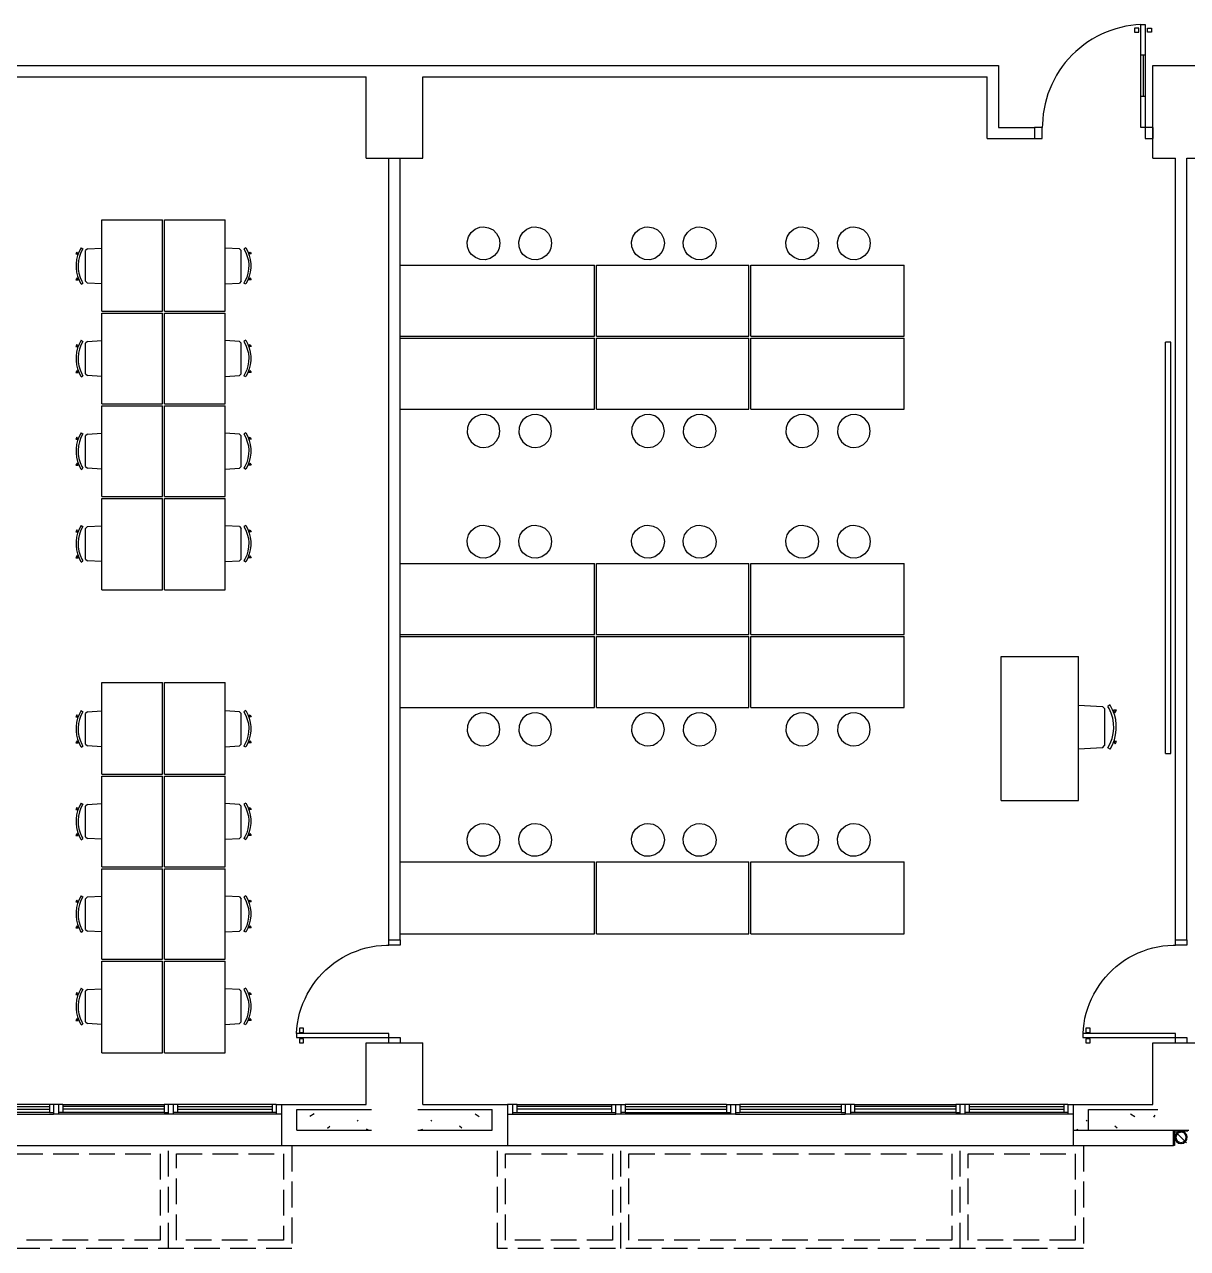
# Model space of a CAD drawing. Extents: x 7 to 80.8, y 22 to 73.9.
# Drawn here: x 36.26 to 47.57, y 33.13 to 45.03 of the extents above; entities that cross this region are included whole.
import ezdxf

# ---------------------------------------------------------------- set-up
doc = ezdxf.new("R2010")
doc.units = 0
doc.header["$MEASUREMENT"] = 0
doc.linetypes.add('DOT', pattern=[0.25, 0.25, 0])
for name, color, linetype in [('Doors', 7, 'CONTINUOUS'), ('Furniture', 7, 'CONTINUOUS'), ('Walls', 7, 'CONTINUOUS')]:
    doc.layers.add(name, color=color, linetype=linetype)

msp = doc.modelspace()

# ---------------------------------------------------------------- linework, layer by layer
at = {"layer": 'Doors', "color": 4}
for p, q in [((47.159, 44.732), (47.119, 44.732)), ((47.14, 44.733), (47.14, 44.332)), ((47.159, 44.332), (47.117, 44.332)), ((39.804, 35.182), (39.804, 35.223)), ((39.914, 35.182), (39.914, 35.132)), ((47.454, 35.182), (47.454, 35.223)), ((47.564, 35.182), (47.564, 35.132))]:
    msp.add_line(p, q, dxfattribs=at)
at = {"layer": 'Doors', "color": 2}
for p, q in [((45.734, 44.032), (46.084, 44.032)), ((46.084, 44.032), (46.084, 43.922)), ((47.234, 44.032), (47.234, 43.922)), ((45.624, 43.922), (46.084, 43.922)), ((39.804, 36.132), (39.914, 36.132)), ((47.454, 36.132), (47.564, 36.132)), ((39.584, 35.132), (39.914, 35.132)), ((39.914, 35.132), (40.134, 35.132)), ((47.234, 35.132), (47.454, 35.132)), ((47.454, 35.132), (47.564, 35.132)), ((47.564, 35.132), (47.784, 35.132))]:
    msp.add_line(p, q, dxfattribs=at)
at = {"layer": 'Doors', "color": 1}
msp.add_line((47.159, 43.922), (47.234, 43.922), dxfattribs=at)
at = {"layer": 'Doors', "color": 4}
for points in [[(47.119, 45.031), (47.07, 45.028), (47.02, 45.022), (46.971, 45.014), (46.922, 45.003), (46.874, 44.99), (46.826, 44.975), (46.779, 44.957), (46.734, 44.937), (46.689, 44.914), (46.645, 44.89), (46.603, 44.863), (46.562, 44.834), (46.523, 44.803), (46.485, 44.77), (46.449, 44.736), (46.415, 44.699), (46.382, 44.661), (46.352, 44.622), (46.323, 44.581), (46.297, 44.538), (46.273, 44.494), (46.251, 44.45), (46.231, 44.404), (46.214, 44.357), (46.199, 44.309), (46.186, 44.261), (46.176, 44.212), (46.168, 44.162), (46.163, 44.113), (46.16, 44.063), (46.159, 44.032)], [(38.905, 35.222), (38.909, 35.272), (38.915, 35.321), (38.924, 35.37), (38.936, 35.419), (38.951, 35.467), (38.968, 35.514), (38.988, 35.56), (39.01, 35.605), (39.035, 35.648), (39.062, 35.69), (39.091, 35.731), (39.123, 35.769), (39.156, 35.806), (39.192, 35.841), (39.229, 35.874), (39.269, 35.905), (39.31, 35.934), (39.352, 35.96), (39.396, 35.984), (39.441, 36.005), (39.488, 36.024), (39.535, 36.041), (39.583, 36.054), (39.632, 36.065), (39.681, 36.073), (39.731, 36.079), (39.781, 36.082), (39.804, 36.082)], [(39.914, 36.132), (39.914, 36.082), (39.804, 36.082), (39.804, 36.132)], [(46.555, 35.222), (46.559, 35.272), (46.565, 35.321), (46.574, 35.37), (46.586, 35.419), (46.601, 35.467), (46.618, 35.514), (46.638, 35.56), (46.66, 35.605), (46.685, 35.648), (46.712, 35.69), (46.741, 35.731), (46.773, 35.769), (46.806, 35.806), (46.842, 35.841), (46.879, 35.874), (46.919, 35.905), (46.96, 35.934), (47.002, 35.96), (47.046, 35.984), (47.091, 36.005), (47.138, 36.024), (47.185, 36.041), (47.233, 36.054), (47.282, 36.065), (47.331, 36.073), (47.381, 36.079), (47.431, 36.082), (47.454, 36.082)], [(47.564, 36.132), (47.564, 36.082), (47.454, 36.082), (47.454, 36.132)], [(39.804, 35.222), (38.904, 35.222), (38.904, 35.182), (39.804, 35.182)], [(39.804, 35.132), (39.804, 35.182), (39.914, 35.182)], [(47.454, 35.222), (46.554, 35.222), (46.554, 35.182), (47.454, 35.182)], [(47.454, 35.132), (47.454, 35.182), (47.564, 35.182)]]:
    msp.add_lwpolyline(points, dxfattribs=at)
for points in [[(47.097, 44.996), (47.057, 44.997), (47.057, 44.957), (47.097, 44.956), (47.097, 44.996)], [(47.159, 44.032), (47.119, 44.032), (47.119, 45.032), (47.159, 45.032), (47.159, 44.032)], [(47.182, 44.996), (47.222, 44.996), (47.222, 44.956), (47.182, 44.956), (47.182, 44.996)], [(38.974, 35.233), (38.974, 35.273), (38.934, 35.273), (38.934, 35.233), (38.974, 35.233)], [(46.624, 35.233), (46.624, 35.273), (46.584, 35.273), (46.584, 35.233), (46.624, 35.233)], [(38.974, 35.132), (38.974, 35.172), (38.934, 35.172), (38.934, 35.132), (38.974, 35.132)], [(46.624, 35.132), (46.624, 35.172), (46.584, 35.172), (46.584, 35.132), (46.624, 35.132)]]:
    msp.add_lwpolyline(points, close=True, dxfattribs=at)
at = {"layer": 'Doors', "color": 1}
for points in [[(46.084, 43.922), (46.159, 43.922), (46.159, 44.032), (46.084, 44.032)], [(47.234, 44.032), (47.159, 44.032), (47.159, 43.922)]]:
    msp.add_lwpolyline(points, dxfattribs=at)
at = {"layer": 'Furniture', "color": 4}
for p, q in [((37.011, 43.134), (37.601, 43.134)), ((37.011, 42.244), (37.011, 43.134)), ((37.601, 42.244), (37.601, 43.134)), ((37.621, 43.134), (38.211, 43.134)), ((37.621, 42.244), (37.621, 43.134)), ((38.211, 42.244), (38.211, 43.134)), ((36.811, 42.862), (36.828, 42.851)), ((36.871, 42.85), (36.854, 42.833)), ((36.871, 42.85), (37.011, 42.858)), ((38.351, 42.85), (38.211, 42.858)), ((38.351, 42.85), (38.367, 42.833)), ((38.411, 42.862), (38.393, 42.851)), ((36.854, 42.535), (36.854, 42.833)), ((38.367, 42.535), (38.367, 42.833)), ((39.914, 42.692), (41.804, 42.692)), ((41.804, 42.002), (41.804, 42.692)), ((41.824, 42.692), (43.304, 42.692)), ((41.824, 42.002), (41.824, 42.692)), ((43.304, 42.002), (43.304, 42.692)), ((43.324, 42.692), (44.814, 42.692)), ((43.324, 42.002), (43.324, 42.692)), ((44.814, 42.002), (44.814, 42.692)), ((36.811, 42.506), (36.828, 42.517)), ((36.854, 42.535), (36.871, 42.518)), ((37.011, 42.51), (36.871, 42.518)), ((38.211, 42.51), (38.351, 42.518)), ((38.367, 42.535), (38.351, 42.518)), ((38.411, 42.506), (38.393, 42.517)), ((37.011, 42.244), (37.601, 42.244)), ((37.011, 42.224), (37.601, 42.224)), ((37.011, 41.344), (37.011, 42.224)), ((37.601, 41.344), (37.601, 42.224)), ((37.621, 42.244), (38.211, 42.244)), ((37.621, 42.224), (38.211, 42.224)), ((37.621, 41.344), (37.621, 42.224)), ((38.211, 41.344), (38.211, 42.224)), ((36.811, 41.962), (36.828, 41.951)), ((36.871, 41.95), (36.854, 41.933)), ((36.854, 41.635), (36.854, 41.933)), ((36.871, 41.95), (37.011, 41.958)), ((38.351, 41.95), (38.211, 41.958)), ((38.351, 41.95), (38.367, 41.933)), ((38.367, 41.635), (38.367, 41.933)), ((38.411, 41.962), (38.393, 41.951)), ((39.914, 42.002), (41.804, 42.002)), ((39.914, 41.982), (41.804, 41.982)), ((41.804, 41.292), (41.804, 41.982)), ((41.824, 42.002), (43.304, 42.002)), ((41.824, 41.982), (43.304, 41.982)), ((41.824, 41.292), (41.824, 41.982)), ((43.304, 41.292), (43.304, 41.982)), ((43.324, 42.002), (44.814, 42.002)), ((43.324, 41.982), (44.814, 41.982)), ((43.324, 41.292), (43.324, 41.982)), ((44.814, 41.292), (44.814, 41.982)), ((47.358, 37.943), (47.358, 41.943)), ((36.811, 41.606), (36.828, 41.617)), ((36.854, 41.635), (36.871, 41.618)), ((37.011, 41.61), (36.871, 41.618)), ((38.211, 41.61), (38.351, 41.618)), ((38.367, 41.635), (38.351, 41.618)), ((38.411, 41.606), (38.393, 41.617)), ((37.011, 41.344), (37.601, 41.344)), ((37.011, 41.324), (37.601, 41.324)), ((37.011, 40.444), (37.011, 41.324)), ((37.601, 40.444), (37.601, 41.324)), ((37.621, 41.344), (38.211, 41.344)), ((37.621, 41.324), (38.211, 41.324)), ((37.621, 40.444), (37.621, 41.324)), ((38.211, 40.444), (38.211, 41.324)), ((39.914, 41.292), (41.804, 41.292)), ((41.824, 41.292), (43.304, 41.292)), ((43.324, 41.292), (44.814, 41.292)), ((36.811, 41.062), (36.828, 41.051)), ((36.871, 41.05), (37.011, 41.058)), ((38.351, 41.05), (38.211, 41.058)), ((38.411, 41.062), (38.393, 41.051)), ((36.871, 41.05), (36.854, 41.033)), ((36.854, 40.735), (36.854, 41.033)), ((38.351, 41.05), (38.367, 41.033)), ((38.367, 40.735), (38.367, 41.033)), ((36.811, 40.706), (36.828, 40.717)), ((36.854, 40.735), (36.871, 40.718)), ((37.011, 40.71), (36.871, 40.718)), ((38.211, 40.71), (38.351, 40.718)), ((38.367, 40.735), (38.351, 40.718)), ((38.411, 40.706), (38.393, 40.717)), ((37.011, 40.444), (37.601, 40.444)), ((37.011, 40.424), (37.601, 40.424)), ((37.011, 39.534), (37.011, 40.424)), ((37.601, 39.534), (37.601, 40.424)), ((37.621, 40.444), (38.211, 40.444)), ((37.621, 40.424), (38.211, 40.424)), ((37.621, 39.534), (37.621, 40.424)), ((38.211, 39.534), (38.211, 40.424)), ((36.811, 40.162), (36.828, 40.151)), ((36.871, 40.15), (36.854, 40.133)), ((36.854, 39.835), (36.854, 40.133)), ((36.871, 40.15), (37.011, 40.158)), ((38.351, 40.15), (38.211, 40.158)), ((38.351, 40.15), (38.367, 40.133)), ((38.367, 39.835), (38.367, 40.133)), ((38.411, 40.162), (38.393, 40.151)), ((36.811, 39.806), (36.828, 39.817)), ((36.854, 39.835), (36.871, 39.818)), ((37.011, 39.81), (36.871, 39.818)), ((38.211, 39.81), (38.351, 39.818)), ((38.367, 39.835), (38.351, 39.818)), ((38.411, 39.806), (38.393, 39.817)), ((39.914, 39.792), (41.804, 39.792)), ((41.804, 39.102), (41.804, 39.792)), ((41.824, 39.792), (43.304, 39.792)), ((41.824, 39.102), (41.824, 39.792)), ((43.304, 39.102), (43.304, 39.792)), ((43.324, 39.792), (44.814, 39.792)), ((43.324, 39.102), (43.324, 39.792)), ((44.814, 39.102), (44.814, 39.792)), ((37.011, 39.534), (37.601, 39.534)), ((37.621, 39.534), (38.211, 39.534)), ((39.914, 39.102), (41.804, 39.102)), ((39.914, 39.082), (41.804, 39.082)), ((41.804, 38.392), (41.804, 39.082)), ((41.824, 39.102), (43.304, 39.102)), ((41.824, 39.082), (43.304, 39.082)), ((41.824, 38.392), (41.824, 39.082)), ((43.304, 38.392), (43.304, 39.082)), ((43.324, 39.102), (44.814, 39.102)), ((43.324, 39.082), (44.814, 39.082)), ((43.324, 38.392), (43.324, 39.082)), ((44.814, 38.392), (44.814, 39.082)), ((45.76, 38.886), (46.51, 38.886)), ((45.76, 37.486), (45.76, 38.886)), ((46.51, 37.486), (46.51, 38.886)), ((37.011, 38.634), (37.601, 38.634)), ((37.011, 37.744), (37.011, 38.634)), ((37.601, 37.744), (37.601, 38.634)), ((37.621, 38.634), (38.211, 38.634)), ((37.621, 37.744), (37.621, 38.634)), ((38.211, 37.744), (38.211, 38.634)), ((36.811, 38.362), (36.828, 38.351)), ((36.871, 38.35), (36.854, 38.333)), ((36.854, 38.035), (36.854, 38.333)), ((36.871, 38.35), (37.011, 38.358)), ((38.351, 38.35), (38.211, 38.358)), ((38.351, 38.35), (38.367, 38.333)), ((38.367, 38.035), (38.367, 38.333)), ((38.411, 38.362), (38.393, 38.351)), ((39.914, 38.392), (41.804, 38.392)), ((41.824, 38.392), (43.304, 38.392)), ((43.324, 38.392), (44.814, 38.392)), ((46.51, 38.415), (46.745, 38.402)), ((46.765, 38.381), (46.745, 38.402)), ((46.765, 38.381), (46.765, 38.021)), ((46.818, 38.417), (46.797, 38.403)), ((36.811, 38.006), (36.828, 38.017)), ((36.854, 38.035), (36.871, 38.018)), ((37.011, 38.01), (36.871, 38.018)), ((38.211, 38.01), (38.351, 38.018)), ((38.367, 38.035), (38.351, 38.018)), ((38.411, 38.006), (38.393, 38.017)), ((46.745, 38), (46.51, 37.987)), ((46.745, 38), (46.765, 38.021)), ((46.818, 37.986), (46.797, 37.999)), ((47.358, 37.943), (47.408, 37.943)), ((37.011, 37.744), (37.601, 37.744)), ((37.011, 37.724), (37.601, 37.724)), ((37.011, 36.844), (37.011, 37.724)), ((37.601, 36.844), (37.601, 37.724)), ((37.621, 37.744), (38.211, 37.744)), ((37.621, 37.724), (38.211, 37.724)), ((37.621, 36.844), (37.621, 37.724)), ((38.211, 36.844), (38.211, 37.724)), ((45.76, 37.486), (46.51, 37.486)), ((36.811, 37.462), (36.828, 37.451)), ((36.871, 37.45), (36.854, 37.433)), ((36.854, 37.135), (36.854, 37.433)), ((36.871, 37.45), (37.011, 37.458)), ((38.351, 37.45), (38.211, 37.458)), ((38.351, 37.45), (38.367, 37.433)), ((38.367, 37.135), (38.367, 37.433)), ((38.411, 37.462), (38.393, 37.451)), ((36.854, 37.135), (36.871, 37.118)), ((38.367, 37.135), (38.351, 37.118)), ((36.811, 37.106), (36.828, 37.117)), ((37.011, 37.11), (36.871, 37.118)), ((38.211, 37.11), (38.351, 37.118)), ((38.411, 37.106), (38.393, 37.117)), ((39.914, 36.892), (41.804, 36.892)), ((41.804, 36.192), (41.804, 36.892)), ((41.824, 36.892), (43.304, 36.892)), ((41.824, 36.192), (41.824, 36.892)), ((43.304, 36.192), (43.304, 36.892)), ((43.324, 36.892), (44.814, 36.892)), ((43.324, 36.192), (43.324, 36.892)), ((44.814, 36.192), (44.814, 36.892)), ((37.011, 36.844), (37.601, 36.844)), ((37.011, 36.824), (37.601, 36.824)), ((37.011, 35.944), (37.011, 36.824)), ((37.601, 35.944), (37.601, 36.824)), ((37.621, 36.844), (38.211, 36.844)), ((37.621, 36.824), (38.211, 36.824)), ((37.621, 35.944), (37.621, 36.824)), ((38.211, 35.944), (38.211, 36.824)), ((36.811, 36.562), (36.828, 36.551)), ((36.871, 36.55), (36.854, 36.533)), ((36.871, 36.55), (37.011, 36.558)), ((38.351, 36.55), (38.211, 36.558)), ((38.351, 36.55), (38.367, 36.533)), ((38.411, 36.562), (38.393, 36.551)), ((36.854, 36.235), (36.854, 36.533)), ((38.367, 36.235), (38.367, 36.533)), ((36.811, 36.206), (36.828, 36.217)), ((36.854, 36.235), (36.871, 36.218)), ((37.011, 36.21), (36.871, 36.218)), ((38.211, 36.21), (38.351, 36.218)), ((38.367, 36.235), (38.351, 36.218)), ((38.411, 36.206), (38.393, 36.217)), ((39.914, 36.192), (41.804, 36.192)), ((41.824, 36.192), (43.304, 36.192)), ((43.324, 36.192), (44.814, 36.192)), ((37.011, 35.944), (37.601, 35.944)), ((37.621, 35.944), (38.211, 35.944)), ((37.011, 35.924), (37.601, 35.924)), ((37.011, 35.034), (37.011, 35.924)), ((37.601, 35.034), (37.601, 35.924)), ((37.621, 35.924), (38.211, 35.924)), ((37.621, 35.034), (37.621, 35.924)), ((38.211, 35.034), (38.211, 35.924)), ((36.811, 35.662), (36.828, 35.651)), ((36.871, 35.65), (36.854, 35.633)), ((36.854, 35.335), (36.854, 35.633)), ((36.871, 35.65), (37.011, 35.658)), ((38.351, 35.65), (38.211, 35.658)), ((38.351, 35.65), (38.367, 35.633)), ((38.367, 35.335), (38.367, 35.633)), ((38.411, 35.662), (38.393, 35.651)), ((36.811, 35.306), (36.828, 35.317)), ((36.854, 35.335), (36.871, 35.318)), ((37.011, 35.31), (36.871, 35.318)), ((38.211, 35.31), (38.351, 35.318)), ((38.367, 35.335), (38.351, 35.318)), ((38.411, 35.306), (38.393, 35.317)), ((37.011, 35.034), (37.601, 35.034)), ((37.621, 35.034), (38.211, 35.034))]:
    msp.add_line(p, q, dxfattribs=at)
for points in [[(40.723, 43.064), (40.773, 43.056), (40.817, 43.034), (40.852, 42.999), (40.875, 42.955), (40.883, 42.906), (40.876, 42.856), (40.862, 42.824), (40.831, 42.785), (40.789, 42.758), (40.741, 42.745), (40.691, 42.747), (40.645, 42.765), (40.606, 42.796), (40.585, 42.824), (40.567, 42.871), (40.564, 42.92), (40.577, 42.969), (40.604, 43.01), (40.642, 43.042), (40.689, 43.06), (40.723, 43.064)], [(41.226, 43.064), (41.275, 43.056), (41.32, 43.034), (41.355, 42.999), (41.378, 42.955), (41.386, 42.906), (41.379, 42.856), (41.365, 42.824), (41.334, 42.785), (41.292, 42.758), (41.244, 42.745), (41.194, 42.747), (41.147, 42.765), (41.108, 42.796), (41.088, 42.824), (41.07, 42.871), (41.067, 42.92), (41.08, 42.969), (41.107, 43.01), (41.145, 43.042), (41.191, 43.06), (41.226, 43.064)], [(42.323, 43.064), (42.373, 43.056), (42.417, 43.034), (42.452, 42.999), (42.475, 42.955), (42.483, 42.906), (42.476, 42.856), (42.462, 42.824), (42.431, 42.785), (42.389, 42.758), (42.341, 42.745), (42.291, 42.747), (42.245, 42.765), (42.206, 42.796), (42.185, 42.824), (42.167, 42.871), (42.164, 42.92), (42.177, 42.969), (42.204, 43.01), (42.242, 43.042), (42.289, 43.06), (42.323, 43.064)], [(42.826, 43.064), (42.875, 43.056), (42.92, 43.034), (42.955, 42.999), (42.978, 42.955), (42.986, 42.906), (42.979, 42.856), (42.965, 42.824), (42.934, 42.785), (42.892, 42.758), (42.844, 42.745), (42.794, 42.747), (42.747, 42.765), (42.708, 42.796), (42.688, 42.824), (42.67, 42.871), (42.667, 42.92), (42.68, 42.969), (42.707, 43.01), (42.745, 43.042), (42.791, 43.06), (42.826, 43.064)], [(43.823, 43.064), (43.873, 43.056), (43.917, 43.034), (43.952, 42.999), (43.975, 42.955), (43.983, 42.906), (43.976, 42.856), (43.962, 42.824), (43.931, 42.785), (43.889, 42.758), (43.841, 42.745), (43.791, 42.747), (43.745, 42.765), (43.706, 42.796), (43.685, 42.824), (43.667, 42.871), (43.664, 42.92), (43.677, 42.969), (43.704, 43.01), (43.742, 43.042), (43.789, 43.06), (43.823, 43.064)], [(44.326, 43.064), (44.375, 43.056), (44.42, 43.034), (44.455, 42.999), (44.478, 42.955), (44.486, 42.906), (44.479, 42.856), (44.465, 42.824), (44.434, 42.785), (44.392, 42.758), (44.344, 42.745), (44.294, 42.747), (44.247, 42.765), (44.208, 42.796), (44.188, 42.824), (44.17, 42.871), (44.167, 42.92), (44.18, 42.969), (44.207, 43.01), (44.245, 43.042), (44.291, 43.06), (44.326, 43.064)], [(36.769, 42.82), (36.758, 42.801), (36.78, 42.801), (36.769, 42.82)], [(38.453, 42.82), (38.464, 42.801), (38.442, 42.801), (38.453, 42.82)], [(36.771, 42.568), (36.759, 42.548), (36.782, 42.548), (36.771, 42.568)], [(38.451, 42.568), (38.463, 42.548), (38.439, 42.548), (38.451, 42.568)], [(36.769, 41.92), (36.758, 41.901), (36.78, 41.901), (36.769, 41.92)], [(38.453, 41.92), (38.464, 41.901), (38.442, 41.901), (38.453, 41.92)], [(36.771, 41.668), (36.759, 41.648), (36.782, 41.648), (36.771, 41.668)], [(38.451, 41.668), (38.463, 41.648), (38.439, 41.648), (38.451, 41.668)], [(40.723, 40.92), (40.773, 40.927), (40.817, 40.95), (40.852, 40.985), (40.875, 41.029), (40.883, 41.078), (40.876, 41.128), (40.862, 41.16), (40.831, 41.198), (40.789, 41.226), (40.741, 41.239), (40.691, 41.236), (40.645, 41.219), (40.606, 41.188), (40.585, 41.16), (40.567, 41.113), (40.564, 41.063), (40.577, 41.015), (40.604, 40.973), (40.642, 40.942), (40.689, 40.923), (40.723, 40.92)], [(41.226, 40.92), (41.275, 40.927), (41.32, 40.95), (41.355, 40.985), (41.378, 41.029), (41.386, 41.078), (41.379, 41.128), (41.365, 41.16), (41.334, 41.198), (41.292, 41.226), (41.244, 41.239), (41.194, 41.236), (41.147, 41.219), (41.108, 41.188), (41.088, 41.16), (41.07, 41.113), (41.067, 41.063), (41.08, 41.015), (41.107, 40.973), (41.145, 40.942), (41.191, 40.923), (41.226, 40.92)], [(42.323, 40.92), (42.373, 40.927), (42.417, 40.95), (42.452, 40.985), (42.475, 41.029), (42.483, 41.078), (42.476, 41.128), (42.462, 41.16), (42.431, 41.198), (42.389, 41.226), (42.341, 41.239), (42.291, 41.236), (42.245, 41.219), (42.206, 41.188), (42.185, 41.16), (42.167, 41.113), (42.164, 41.063), (42.177, 41.015), (42.204, 40.973), (42.242, 40.942), (42.289, 40.923), (42.323, 40.92)], [(42.826, 40.92), (42.875, 40.927), (42.92, 40.95), (42.955, 40.985), (42.978, 41.029), (42.986, 41.078), (42.979, 41.128), (42.965, 41.16), (42.934, 41.198), (42.892, 41.226), (42.844, 41.239), (42.794, 41.236), (42.747, 41.219), (42.708, 41.188), (42.688, 41.16), (42.67, 41.113), (42.667, 41.063), (42.68, 41.015), (42.707, 40.973), (42.745, 40.942), (42.791, 40.923), (42.826, 40.92)], [(43.823, 40.92), (43.873, 40.927), (43.917, 40.95), (43.952, 40.985), (43.975, 41.029), (43.983, 41.078), (43.976, 41.128), (43.962, 41.16), (43.931, 41.198), (43.889, 41.226), (43.841, 41.239), (43.791, 41.236), (43.745, 41.219), (43.706, 41.188), (43.685, 41.16), (43.667, 41.113), (43.664, 41.063), (43.677, 41.015), (43.704, 40.973), (43.742, 40.942), (43.789, 40.923), (43.823, 40.92)], [(44.326, 40.92), (44.375, 40.927), (44.42, 40.95), (44.455, 40.985), (44.478, 41.029), (44.486, 41.078), (44.479, 41.128), (44.465, 41.16), (44.434, 41.198), (44.392, 41.226), (44.344, 41.239), (44.294, 41.236), (44.247, 41.219), (44.208, 41.188), (44.188, 41.16), (44.17, 41.113), (44.167, 41.063), (44.18, 41.015), (44.207, 40.973), (44.245, 40.942), (44.291, 40.923), (44.326, 40.92)], [(36.769, 41.02), (36.758, 41.001), (36.78, 41.001), (36.769, 41.02)], [(38.453, 41.02), (38.464, 41.001), (38.442, 41.001), (38.453, 41.02)], [(36.771, 40.768), (36.759, 40.748), (36.782, 40.748), (36.771, 40.768)], [(38.451, 40.768), (38.463, 40.748), (38.439, 40.748), (38.451, 40.768)], [(36.769, 40.12), (36.758, 40.101), (36.78, 40.101), (36.769, 40.12)], [(38.453, 40.12), (38.464, 40.101), (38.442, 40.101), (38.453, 40.12)], [(40.723, 40.164), (40.773, 40.156), (40.817, 40.134), (40.852, 40.099), (40.875, 40.055), (40.883, 40.006), (40.876, 39.956), (40.862, 39.924), (40.831, 39.885), (40.789, 39.858), (40.741, 39.845), (40.691, 39.847), (40.645, 39.865), (40.606, 39.896), (40.585, 39.924), (40.567, 39.971), (40.564, 40.02), (40.577, 40.069), (40.604, 40.11), (40.642, 40.142), (40.689, 40.16), (40.723, 40.164)], [(41.226, 40.164), (41.275, 40.156), (41.32, 40.134), (41.355, 40.099), (41.378, 40.055), (41.386, 40.006), (41.379, 39.956), (41.365, 39.924), (41.334, 39.885), (41.292, 39.858), (41.244, 39.845), (41.194, 39.847), (41.147, 39.865), (41.108, 39.896), (41.088, 39.924), (41.07, 39.971), (41.067, 40.02), (41.08, 40.069), (41.107, 40.11), (41.145, 40.142), (41.191, 40.16), (41.226, 40.164)], [(42.323, 40.164), (42.373, 40.156), (42.417, 40.134), (42.452, 40.099), (42.475, 40.055), (42.483, 40.006), (42.476, 39.956), (42.462, 39.924), (42.431, 39.885), (42.389, 39.858), (42.341, 39.845), (42.291, 39.847), (42.245, 39.865), (42.206, 39.896), (42.185, 39.924), (42.167, 39.971), (42.164, 40.02), (42.177, 40.069), (42.204, 40.11), (42.242, 40.142), (42.289, 40.16), (42.323, 40.164)], [(42.826, 40.164), (42.875, 40.156), (42.92, 40.134), (42.955, 40.099), (42.978, 40.055), (42.986, 40.006), (42.979, 39.956), (42.965, 39.924), (42.934, 39.885), (42.892, 39.858), (42.844, 39.845), (42.794, 39.847), (42.747, 39.865), (42.708, 39.896), (42.688, 39.924), (42.67, 39.971), (42.667, 40.02), (42.68, 40.069), (42.707, 40.11), (42.745, 40.142), (42.791, 40.16), (42.826, 40.164)], [(43.823, 40.164), (43.873, 40.156), (43.917, 40.134), (43.952, 40.099), (43.975, 40.055), (43.983, 40.006), (43.976, 39.956), (43.962, 39.924), (43.931, 39.885), (43.889, 39.858), (43.841, 39.845), (43.791, 39.847), (43.745, 39.865), (43.706, 39.896), (43.685, 39.924), (43.667, 39.971), (43.664, 40.02), (43.677, 40.069), (43.704, 40.11), (43.742, 40.142), (43.789, 40.16), (43.823, 40.164)], [(44.326, 40.164), (44.375, 40.156), (44.42, 40.134), (44.455, 40.099), (44.478, 40.055), (44.486, 40.006), (44.479, 39.956), (44.465, 39.924), (44.434, 39.885), (44.392, 39.858), (44.344, 39.845), (44.294, 39.847), (44.247, 39.865), (44.208, 39.896), (44.188, 39.924), (44.17, 39.971), (44.167, 40.02), (44.18, 40.069), (44.207, 40.11), (44.245, 40.142), (44.291, 40.16), (44.326, 40.164)], [(36.771, 39.868), (36.759, 39.848), (36.782, 39.848), (36.771, 39.868)], [(38.451, 39.868), (38.463, 39.848), (38.439, 39.848), (38.451, 39.868)], [(36.769, 38.32), (36.758, 38.301), (36.78, 38.301), (36.769, 38.32)], [(38.453, 38.32), (38.464, 38.301), (38.442, 38.301), (38.453, 38.32)], [(40.723, 38.02), (40.773, 38.027), (40.817, 38.05), (40.852, 38.085), (40.875, 38.129), (40.883, 38.178), (40.876, 38.228), (40.862, 38.26), (40.831, 38.298), (40.789, 38.326), (40.741, 38.339), (40.691, 38.336), (40.645, 38.319), (40.606, 38.288), (40.585, 38.26), (40.567, 38.213), (40.564, 38.163), (40.577, 38.115), (40.604, 38.073), (40.642, 38.042), (40.689, 38.023), (40.723, 38.02)], [(41.226, 38.02), (41.275, 38.027), (41.32, 38.05), (41.355, 38.085), (41.378, 38.129), (41.386, 38.178), (41.379, 38.228), (41.365, 38.26), (41.334, 38.298), (41.292, 38.326), (41.244, 38.339), (41.194, 38.336), (41.147, 38.319), (41.108, 38.288), (41.088, 38.26), (41.07, 38.213), (41.067, 38.163), (41.08, 38.115), (41.107, 38.073), (41.145, 38.042), (41.191, 38.023), (41.226, 38.02)], [(42.323, 38.02), (42.373, 38.027), (42.417, 38.05), (42.452, 38.085), (42.475, 38.129), (42.483, 38.178), (42.476, 38.228), (42.462, 38.26), (42.431, 38.298), (42.389, 38.326), (42.341, 38.339), (42.291, 38.336), (42.245, 38.319), (42.206, 38.288), (42.185, 38.26), (42.167, 38.213), (42.164, 38.163), (42.177, 38.115), (42.204, 38.073), (42.242, 38.042), (42.289, 38.023), (42.323, 38.02)], [(42.826, 38.02), (42.875, 38.027), (42.92, 38.05), (42.955, 38.085), (42.978, 38.129), (42.986, 38.178), (42.979, 38.228), (42.965, 38.26), (42.934, 38.298), (42.892, 38.326), (42.844, 38.339), (42.794, 38.336), (42.747, 38.319), (42.708, 38.288), (42.688, 38.26), (42.67, 38.213), (42.667, 38.163), (42.68, 38.115), (42.707, 38.073), (42.745, 38.042), (42.791, 38.023), (42.826, 38.02)], [(43.823, 38.02), (43.873, 38.027), (43.917, 38.05), (43.952, 38.085), (43.975, 38.129), (43.983, 38.178), (43.976, 38.228), (43.962, 38.26), (43.931, 38.298), (43.889, 38.326), (43.841, 38.339), (43.791, 38.336), (43.745, 38.319), (43.706, 38.288), (43.685, 38.26), (43.667, 38.213), (43.664, 38.163), (43.677, 38.115), (43.704, 38.073), (43.742, 38.042), (43.789, 38.023), (43.823, 38.02)], [(44.326, 38.02), (44.375, 38.027), (44.42, 38.05), (44.455, 38.085), (44.478, 38.129), (44.486, 38.178), (44.479, 38.228), (44.465, 38.26), (44.434, 38.298), (44.392, 38.326), (44.344, 38.339), (44.294, 38.336), (44.247, 38.319), (44.208, 38.288), (44.188, 38.26), (44.17, 38.213), (44.167, 38.163), (44.18, 38.115), (44.207, 38.073), (44.245, 38.042), (44.291, 38.023), (44.326, 38.02)], [(46.866, 38.341), (46.88, 38.366), (46.852, 38.366), (46.866, 38.341)], [(36.771, 38.068), (36.759, 38.048), (36.782, 38.048), (36.771, 38.068)], [(38.451, 38.068), (38.463, 38.048), (38.439, 38.048), (38.451, 38.068)], [(46.868, 38.037), (46.882, 38.06), (46.855, 38.06), (46.868, 38.037)], [(36.769, 37.42), (36.758, 37.401), (36.78, 37.401), (36.769, 37.42)], [(38.453, 37.42), (38.464, 37.401), (38.442, 37.401), (38.453, 37.42)], [(40.723, 37.264), (40.773, 37.256), (40.817, 37.234), (40.852, 37.199), (40.875, 37.155), (40.883, 37.106), (40.876, 37.056), (40.862, 37.024), (40.831, 36.985), (40.789, 36.958), (40.741, 36.945), (40.691, 36.947), (40.645, 36.965), (40.606, 36.996), (40.585, 37.024), (40.567, 37.071), (40.564, 37.12), (40.577, 37.169), (40.604, 37.21), (40.642, 37.242), (40.689, 37.26), (40.723, 37.264)], [(41.226, 37.264), (41.275, 37.256), (41.32, 37.234), (41.355, 37.199), (41.378, 37.155), (41.386, 37.106), (41.379, 37.056), (41.365, 37.024), (41.334, 36.985), (41.292, 36.958), (41.244, 36.945), (41.194, 36.947), (41.147, 36.965), (41.108, 36.996), (41.088, 37.024), (41.07, 37.071), (41.067, 37.12), (41.08, 37.169), (41.107, 37.21), (41.145, 37.242), (41.191, 37.26), (41.226, 37.264)], [(42.323, 37.264), (42.373, 37.256), (42.417, 37.234), (42.452, 37.199), (42.475, 37.155), (42.483, 37.106), (42.476, 37.056), (42.462, 37.024), (42.431, 36.985), (42.389, 36.958), (42.341, 36.945), (42.291, 36.947), (42.245, 36.965), (42.206, 36.996), (42.185, 37.024), (42.167, 37.071), (42.164, 37.12), (42.177, 37.169), (42.204, 37.21), (42.242, 37.242), (42.289, 37.26), (42.323, 37.264)], [(42.826, 37.264), (42.875, 37.256), (42.92, 37.234), (42.955, 37.199), (42.978, 37.155), (42.986, 37.106), (42.979, 37.056), (42.965, 37.024), (42.934, 36.985), (42.892, 36.958), (42.844, 36.945), (42.794, 36.947), (42.747, 36.965), (42.708, 36.996), (42.688, 37.024), (42.67, 37.071), (42.667, 37.12), (42.68, 37.169), (42.707, 37.21), (42.745, 37.242), (42.791, 37.26), (42.826, 37.264)], [(43.823, 37.264), (43.873, 37.256), (43.917, 37.234), (43.952, 37.199), (43.975, 37.155), (43.983, 37.106), (43.976, 37.056), (43.962, 37.024), (43.931, 36.985), (43.889, 36.958), (43.841, 36.945), (43.791, 36.947), (43.745, 36.965), (43.706, 36.996), (43.685, 37.024), (43.667, 37.071), (43.664, 37.12), (43.677, 37.169), (43.704, 37.21), (43.742, 37.242), (43.789, 37.26), (43.823, 37.264)], [(44.326, 37.264), (44.375, 37.256), (44.42, 37.234), (44.455, 37.199), (44.478, 37.155), (44.486, 37.106), (44.479, 37.056), (44.465, 37.024), (44.434, 36.985), (44.392, 36.958), (44.344, 36.945), (44.294, 36.947), (44.247, 36.965), (44.208, 36.996), (44.188, 37.024), (44.17, 37.071), (44.167, 37.12), (44.18, 37.169), (44.207, 37.21), (44.245, 37.242), (44.291, 37.26), (44.326, 37.264)], [(36.771, 37.168), (36.759, 37.148), (36.782, 37.148), (36.771, 37.168)], [(38.451, 37.168), (38.463, 37.148), (38.439, 37.148), (38.451, 37.168)], [(36.769, 36.52), (36.758, 36.501), (36.78, 36.501), (36.769, 36.52)], [(38.453, 36.52), (38.464, 36.501), (38.442, 36.501), (38.453, 36.52)], [(36.771, 36.268), (36.759, 36.248), (36.782, 36.248), (36.771, 36.268)], [(38.451, 36.268), (38.463, 36.248), (38.439, 36.248), (38.451, 36.268)], [(36.769, 35.62), (36.758, 35.601), (36.78, 35.601), (36.769, 35.62)], [(38.453, 35.62), (38.464, 35.601), (38.442, 35.601), (38.453, 35.62)], [(36.771, 35.368), (36.759, 35.348), (36.782, 35.348), (36.771, 35.368)], [(38.451, 35.368), (38.463, 35.348), (38.439, 35.348), (38.451, 35.368)]]:
    msp.add_lwpolyline(points, close=True, dxfattribs=at)
for points in [[(36.811, 42.862), (36.791, 42.825), (36.776, 42.787), (36.766, 42.747), (36.761, 42.706), (36.761, 42.665), (36.765, 42.624), (36.775, 42.584), (36.79, 42.545), (36.809, 42.509)], [(36.828, 42.851), (36.809, 42.815), (36.794, 42.776), (36.785, 42.736), (36.781, 42.695), (36.782, 42.653), (36.789, 42.613), (36.801, 42.573), (36.818, 42.535), (36.828, 42.517)], [(38.393, 42.851), (38.413, 42.815), (38.427, 42.776), (38.437, 42.736), (38.441, 42.695), (38.439, 42.653), (38.433, 42.613), (38.421, 42.573), (38.404, 42.535), (38.393, 42.517)], [(38.411, 42.862), (38.431, 42.825), (38.445, 42.787), (38.456, 42.747), (38.461, 42.706), (38.461, 42.665), (38.456, 42.624), (38.446, 42.584), (38.432, 42.545), (38.412, 42.509)], [(36.811, 41.962), (36.791, 41.925), (36.776, 41.887), (36.766, 41.847), (36.761, 41.806), (36.761, 41.765), (36.765, 41.724), (36.775, 41.684), (36.79, 41.645), (36.809, 41.609)], [(36.828, 41.951), (36.809, 41.915), (36.794, 41.876), (36.785, 41.836), (36.781, 41.795), (36.782, 41.753), (36.789, 41.713), (36.801, 41.673), (36.818, 41.635), (36.828, 41.617)], [(38.393, 41.951), (38.413, 41.915), (38.427, 41.876), (38.437, 41.836), (38.441, 41.795), (38.439, 41.753), (38.433, 41.713), (38.421, 41.673), (38.404, 41.635), (38.393, 41.617)], [(38.411, 41.962), (38.431, 41.925), (38.445, 41.887), (38.456, 41.847), (38.461, 41.806), (38.461, 41.765), (38.456, 41.724), (38.446, 41.684), (38.432, 41.645), (38.412, 41.609)], [(47.408, 37.943), (47.408, 41.943), (47.358, 41.943)], [(36.811, 41.062), (36.791, 41.025), (36.776, 40.987), (36.766, 40.947), (36.761, 40.906), (36.761, 40.865), (36.765, 40.824), (36.775, 40.784), (36.79, 40.745), (36.809, 40.709)], [(38.411, 41.062), (38.431, 41.025), (38.445, 40.987), (38.456, 40.947), (38.461, 40.906), (38.461, 40.865), (38.456, 40.824), (38.446, 40.784), (38.432, 40.745), (38.412, 40.709)], [(36.828, 41.051), (36.809, 41.015), (36.794, 40.976), (36.785, 40.936), (36.781, 40.895), (36.782, 40.853), (36.789, 40.813), (36.801, 40.773), (36.818, 40.735), (36.828, 40.717)], [(38.393, 41.051), (38.413, 41.015), (38.427, 40.976), (38.437, 40.936), (38.441, 40.895), (38.439, 40.853), (38.433, 40.813), (38.421, 40.773), (38.404, 40.735), (38.393, 40.717)], [(36.811, 40.162), (36.791, 40.125), (36.776, 40.087), (36.766, 40.047), (36.761, 40.006), (36.761, 39.965), (36.765, 39.924), (36.775, 39.884), (36.79, 39.845), (36.809, 39.809)], [(36.828, 40.151), (36.809, 40.115), (36.794, 40.076), (36.785, 40.036), (36.781, 39.995), (36.782, 39.953), (36.789, 39.913), (36.801, 39.873), (36.818, 39.835), (36.828, 39.817)], [(38.393, 40.151), (38.413, 40.115), (38.427, 40.076), (38.437, 40.036), (38.441, 39.995), (38.439, 39.953), (38.433, 39.913), (38.421, 39.873), (38.404, 39.835), (38.393, 39.817)], [(38.411, 40.162), (38.431, 40.125), (38.445, 40.087), (38.456, 40.047), (38.461, 40.006), (38.461, 39.965), (38.456, 39.924), (38.446, 39.884), (38.432, 39.845), (38.412, 39.809)], [(36.811, 38.362), (36.791, 38.325), (36.776, 38.287), (36.766, 38.247), (36.761, 38.206), (36.761, 38.165), (36.765, 38.124), (36.775, 38.084), (36.79, 38.045), (36.809, 38.009)], [(36.828, 38.351), (36.809, 38.315), (36.794, 38.276), (36.785, 38.236), (36.781, 38.195), (36.782, 38.153), (36.789, 38.113), (36.801, 38.073), (36.818, 38.035), (36.828, 38.017)], [(38.393, 38.351), (38.413, 38.315), (38.427, 38.276), (38.437, 38.236), (38.441, 38.195), (38.439, 38.153), (38.433, 38.113), (38.421, 38.073), (38.404, 38.035), (38.393, 38.017)], [(38.411, 38.362), (38.431, 38.325), (38.445, 38.287), (38.456, 38.247), (38.461, 38.206), (38.461, 38.165), (38.456, 38.124), (38.446, 38.084), (38.432, 38.045), (38.412, 38.009)], [(46.797, 37.999), (46.82, 38.043), (46.838, 38.09), (46.849, 38.139), (46.854, 38.189), (46.852, 38.238), (46.844, 38.288), (46.83, 38.336), (46.809, 38.381), (46.797, 38.403)], [(46.818, 37.986), (46.842, 38.03), (46.86, 38.077), (46.872, 38.125), (46.878, 38.175), (46.879, 38.225), (46.873, 38.274), (46.861, 38.323), (46.843, 38.369), (46.82, 38.414)], [(36.811, 37.462), (36.791, 37.425), (36.776, 37.387), (36.766, 37.347), (36.761, 37.306), (36.761, 37.265), (36.765, 37.224), (36.775, 37.184), (36.79, 37.145), (36.809, 37.109)], [(36.828, 37.451), (36.809, 37.415), (36.794, 37.376), (36.785, 37.336), (36.781, 37.295), (36.782, 37.253), (36.789, 37.213), (36.801, 37.173), (36.818, 37.135), (36.828, 37.117)], [(38.393, 37.451), (38.413, 37.415), (38.427, 37.376), (38.437, 37.336), (38.441, 37.295), (38.439, 37.253), (38.433, 37.213), (38.421, 37.173), (38.404, 37.135), (38.393, 37.117)], [(38.411, 37.462), (38.431, 37.425), (38.445, 37.387), (38.456, 37.347), (38.461, 37.306), (38.461, 37.265), (38.456, 37.224), (38.446, 37.184), (38.432, 37.145), (38.412, 37.109)], [(36.811, 36.562), (36.791, 36.525), (36.776, 36.487), (36.766, 36.447), (36.761, 36.406), (36.761, 36.365), (36.765, 36.324), (36.775, 36.284), (36.79, 36.245), (36.809, 36.209)], [(36.828, 36.551), (36.809, 36.515), (36.794, 36.476), (36.785, 36.436), (36.781, 36.395), (36.782, 36.353), (36.789, 36.313), (36.801, 36.273), (36.818, 36.235), (36.828, 36.217)], [(38.393, 36.551), (38.413, 36.515), (38.427, 36.476), (38.437, 36.436), (38.441, 36.395), (38.439, 36.353), (38.433, 36.313), (38.421, 36.273), (38.404, 36.235), (38.393, 36.217)], [(38.411, 36.562), (38.431, 36.525), (38.445, 36.487), (38.456, 36.447), (38.461, 36.406), (38.461, 36.365), (38.456, 36.324), (38.446, 36.284), (38.432, 36.245), (38.412, 36.209)], [(36.811, 35.662), (36.791, 35.625), (36.776, 35.587), (36.766, 35.547), (36.761, 35.506), (36.761, 35.465), (36.765, 35.424), (36.775, 35.384), (36.79, 35.345), (36.809, 35.309)], [(36.828, 35.651), (36.809, 35.615), (36.794, 35.576), (36.785, 35.536), (36.781, 35.495), (36.782, 35.453), (36.789, 35.413), (36.801, 35.373), (36.818, 35.335), (36.828, 35.317)], [(38.393, 35.651), (38.413, 35.615), (38.427, 35.576), (38.437, 35.536), (38.441, 35.495), (38.439, 35.453), (38.433, 35.413), (38.421, 35.373), (38.404, 35.335), (38.393, 35.317)], [(38.411, 35.662), (38.431, 35.625), (38.445, 35.587), (38.456, 35.547), (38.461, 35.506), (38.461, 35.465), (38.456, 35.424), (38.446, 35.384), (38.432, 35.345), (38.412, 35.309)]]:
    msp.add_lwpolyline(points, dxfattribs=at)
at = {"layer": 'Walls', "color": 2}
for p, q in [((34.759, 44.632), (45.734, 44.632)), ((45.734, 44.632), (45.734, 44.032)), ((47.234, 44.632), (47.784, 44.632)), ((47.234, 43.732), (47.234, 44.632)), ((34.094, 44.522), (39.584, 44.522)), ((39.584, 43.732), (39.584, 44.522)), ((40.134, 44.522), (45.624, 44.522)), ((40.134, 43.732), (40.134, 44.522)), ((45.624, 43.922), (45.624, 44.522)), ((39.584, 43.732), (40.134, 43.732)), ((39.804, 36.132), (39.804, 43.732)), ((39.914, 36.132), (39.914, 43.732)), ((47.234, 43.732), (47.454, 43.732)), ((47.454, 36.132), (47.454, 43.732)), ((47.564, 43.732), (47.784, 43.732)), ((47.564, 36.132), (47.564, 43.732)), ((39.584, 34.532), (39.584, 35.132)), ((40.134, 34.532), (40.134, 35.132)), ((47.234, 34.532), (47.234, 35.132)), ((38.759, 34.532), (39.584, 34.532)), ((38.759, 34.532), (38.759, 34.132)), ((40.134, 34.532), (40.959, 34.532)), ((40.959, 34.532), (40.959, 34.132)), ((46.459, 34.532), (47.234, 34.532)), ((46.459, 34.532), (46.459, 34.132)), ((38.909, 34.482), (39.634, 34.482)), ((38.909, 34.282), (38.909, 34.482)), ((40.084, 34.482), (40.809, 34.482)), ((40.809, 34.282), (40.809, 34.482)), ((46.609, 34.282), (46.609, 34.482)), ((46.609, 34.482), (47.284, 34.482)), ((38.909, 34.282), (39.634, 34.282)), ((40.084, 34.282), (40.809, 34.282)), ((46.459, 34.282), (47.434, 34.282)), ((38.759, 34.132), (39.634, 34.132)), ((39.634, 34.132), (40.084, 34.132)), ((40.084, 34.132), (40.959, 34.132)), ((46.459, 34.132), (47.434, 34.132))]:
    msp.add_line(p, q, dxfattribs=at)
at = {"layer": 'Walls', "color": 8}
for p, q in [((36.502, 34.532), (35.517, 34.532)), ((35.517, 34.512), (36.502, 34.512)), ((36.633, 34.532), (37.618, 34.532)), ((37.618, 34.512), (36.633, 34.512)), ((38.669, 34.532), (37.749, 34.532)), ((37.749, 34.512), (38.669, 34.512)), ((41.05, 34.532), (41.97, 34.532)), ((41.97, 34.512), (41.05, 34.512)), ((43.086, 34.532), (42.101, 34.532)), ((42.101, 34.512), (43.086, 34.512)), ((44.202, 34.532), (43.217, 34.532)), ((43.217, 34.512), (44.202, 34.512)), ((44.333, 34.532), (45.318, 34.532)), ((45.318, 34.512), (44.333, 34.512)), ((46.369, 34.532), (45.449, 34.532)), ((45.449, 34.512), (46.369, 34.512)), ((35.476, 34.437), (36.542, 34.437)), ((35.517, 34.487), (36.502, 34.487)), ((36.502, 34.454), (35.517, 34.454)), ((37.658, 34.437), (36.592, 34.437)), ((37.618, 34.487), (36.633, 34.487)), ((37.618, 34.454), (36.633, 34.454)), ((38.709, 34.437), (37.708, 34.437)), ((37.749, 34.487), (38.669, 34.487)), ((38.669, 34.454), (37.749, 34.454)), ((41.009, 34.437), (42.01, 34.437)), ((41.97, 34.487), (41.05, 34.487)), ((41.05, 34.454), (41.97, 34.454)), ((43.126, 34.437), (42.06, 34.437)), ((42.101, 34.487), (43.086, 34.487)), ((42.101, 34.454), (43.086, 34.454)), ((43.176, 34.437), (44.242, 34.437)), ((43.217, 34.487), (44.202, 34.487)), ((44.202, 34.454), (43.217, 34.454)), ((45.358, 34.437), (44.292, 34.437)), ((45.318, 34.487), (44.333, 34.487)), ((45.318, 34.454), (44.333, 34.454)), ((46.409, 34.437), (45.408, 34.437)), ((45.449, 34.487), (46.369, 34.487)), ((46.369, 34.454), (45.449, 34.454)), ((33.259, 34.132), (38.759, 34.132)), ((40.959, 34.132), (46.459, 34.132))]:
    msp.add_line(p, q, dxfattribs=at)
at = {"layer": 'Walls', "color": 4}
for p, q in [((36.502, 34.532), (36.502, 34.454)), ((36.633, 34.532), (36.502, 34.532)), ((36.542, 34.532), (36.542, 34.437)), ((36.592, 34.532), (36.592, 34.437)), ((36.633, 34.532), (36.633, 34.454)), ((37.749, 34.532), (37.618, 34.532)), ((37.618, 34.532), (37.618, 34.454)), ((37.658, 34.532), (37.658, 34.437)), ((37.708, 34.437), (37.708, 34.532)), ((37.749, 34.532), (37.749, 34.454)), ((38.709, 34.532), (38.759, 34.532)), ((38.709, 34.532), (38.709, 34.437)), ((41.97, 34.532), (41.97, 34.454)), ((41.97, 34.532), (42.101, 34.532)), ((42.01, 34.437), (42.01, 34.532)), ((42.06, 34.532), (42.06, 34.437)), ((43.086, 34.532), (43.086, 34.454)), ((43.086, 34.532), (43.217, 34.532)), ((43.126, 34.532), (43.126, 34.437)), ((43.176, 34.532), (43.176, 34.437)), ((43.217, 34.532), (43.217, 34.454)), ((44.202, 34.532), (44.202, 34.454)), ((44.333, 34.532), (44.202, 34.532)), ((44.242, 34.532), (44.242, 34.437)), ((44.292, 34.532), (44.292, 34.437)), ((44.333, 34.532), (44.333, 34.454)), ((45.449, 34.532), (45.318, 34.532)), ((45.318, 34.532), (45.318, 34.454)), ((45.358, 34.532), (45.358, 34.437)), ((45.408, 34.437), (45.408, 34.532)), ((45.449, 34.532), (45.449, 34.454)), ((46.409, 34.532), (46.459, 34.532)), ((46.409, 34.532), (46.409, 34.437)), ((36.502, 34.454), (36.542, 34.454)), ((36.592, 34.437), (36.542, 34.437)), ((36.633, 34.454), (36.592, 34.454)), ((37.618, 34.454), (37.658, 34.454)), ((37.708, 34.437), (37.658, 34.437)), ((37.749, 34.454), (37.708, 34.454)), ((38.709, 34.454), (38.669, 34.454)), ((38.759, 34.437), (38.709, 34.437)), ((40.959, 34.437), (41.009, 34.437)), ((41.009, 34.454), (41.05, 34.454)), ((41.97, 34.454), (42.01, 34.454)), ((42.06, 34.437), (42.01, 34.437)), ((43.086, 34.454), (43.126, 34.454)), ((43.176, 34.437), (43.126, 34.437)), ((43.176, 34.454), (43.217, 34.454)), ((44.202, 34.454), (44.242, 34.454)), ((44.292, 34.437), (44.242, 34.437)), ((44.333, 34.454), (44.292, 34.454)), ((45.318, 34.454), (45.358, 34.454)), ((45.408, 34.437), (45.358, 34.437)), ((45.449, 34.454), (45.408, 34.454)), ((46.409, 34.454), (46.369, 34.454)), ((46.459, 34.437), (46.409, 34.437)), ((47.444, 34.272), (47.444, 34.132))]:
    msp.add_line(p, q, dxfattribs=at)
at = {"layer": 'Walls', "color": 1}
for p, q in [((39.077, 34.441), (39.036, 34.417)), ((40.642, 34.441), (40.683, 34.417)), ((47.017, 34.441), (47.058, 34.417)), ((47.252, 34.427), (47.241, 34.41)), ((39.206, 34.303), (39.228, 34.321)), ((39.504, 34.369), (39.497, 34.379)), ((39.603, 34.286), (39.585, 34.291)), ((40.116, 34.286), (40.134, 34.291)), ((40.215, 34.369), (40.222, 34.379)), ((40.512, 34.303), (40.491, 34.321)), ((46.491, 34.286), (46.509, 34.291)), ((46.59, 34.369), (46.597, 34.379)), ((46.887, 34.303), (46.866, 34.321)), ((47.561, 34.16), (47.458, 34.263))]:
    msp.add_line(p, q, dxfattribs=at)
at = {"layer": 'Walls', "color": 8, "linetype": 'DOT'}
for p, q in [((37.659, 33.132), (37.659, 34.132)), ((42.059, 33.132), (42.059, 34.132)), ((45.359, 33.132), (45.359, 34.132))]:
    msp.add_line(p, q, dxfattribs=at)
at = {"layer": 'Walls', "color": 4}
for points in [[(38.709, 34.532), (38.669, 34.532), (38.669, 34.454)], [(41.009, 34.437), (41.009, 34.532), (40.959, 34.532)], [(41.05, 34.454), (41.05, 34.532), (41.009, 34.532)], [(42.101, 34.532), (42.101, 34.454), (42.06, 34.454)], [(46.409, 34.532), (46.369, 34.532), (46.369, 34.454)], [(47.574, 34.272), (47.444, 34.272), (47.434, 34.282), (47.584, 34.282)], [(47.444, 34.132), (47.434, 34.132), (47.434, 34.282)]]:
    msp.add_lwpolyline(points, dxfattribs=at)
at = {"layer": 'Walls', "color": 1}
for points in [[(47.509, 34.152), (47.533, 34.157), (47.553, 34.172), (47.566, 34.193), (47.569, 34.218), (47.561, 34.241), (47.544, 34.26), (47.522, 34.271), (47.497, 34.271), (47.474, 34.261), (47.457, 34.243), (47.449, 34.218), (47.452, 34.194), (47.464, 34.172), (47.484, 34.157), (47.508, 34.152)], [(47.509, 34.162), (47.533, 34.168), (47.551, 34.185), (47.559, 34.208), (47.555, 34.233), (47.545, 34.247), (47.535, 34.255), (47.524, 34.26), (47.511, 34.262), (47.499, 34.261), (47.487, 34.257), (47.477, 34.25), (47.468, 34.241), (47.461, 34.225), (47.459, 34.213), (47.46, 34.201), (47.465, 34.189), (47.472, 34.179), (47.481, 34.171), (47.492, 34.165), (47.504, 34.162)]]:
    msp.add_lwpolyline(points, dxfattribs=at)
at = {"layer": 'Walls', "color": 8, "linetype": 'DOT'}
for points in [[(38.859, 34.132), (38.859, 33.132), (33.159, 33.132), (33.159, 34.132)], [(46.559, 34.132), (46.559, 33.132), (40.859, 33.132), (40.859, 34.132)]]:
    msp.add_lwpolyline(points, dxfattribs=at)
for points in [[(34.439, 34.052), (37.579, 34.052), (37.579, 33.212), (34.439, 33.212), (34.439, 34.052)], [(37.739, 34.052), (38.779, 34.052), (38.779, 33.212), (37.739, 33.212), (37.739, 34.052)], [(40.939, 34.052), (41.979, 34.052), (41.979, 33.212), (40.939, 33.212), (40.939, 34.052)], [(42.139, 34.052), (45.279, 34.052), (45.279, 33.212), (42.139, 33.212), (42.139, 34.052)], [(45.439, 34.052), (46.479, 34.052), (46.479, 33.212), (45.439, 33.212), (45.439, 34.052)]]:
    msp.add_lwpolyline(points, close=True, dxfattribs=at)

doc.saveas('drawing.dxf')
